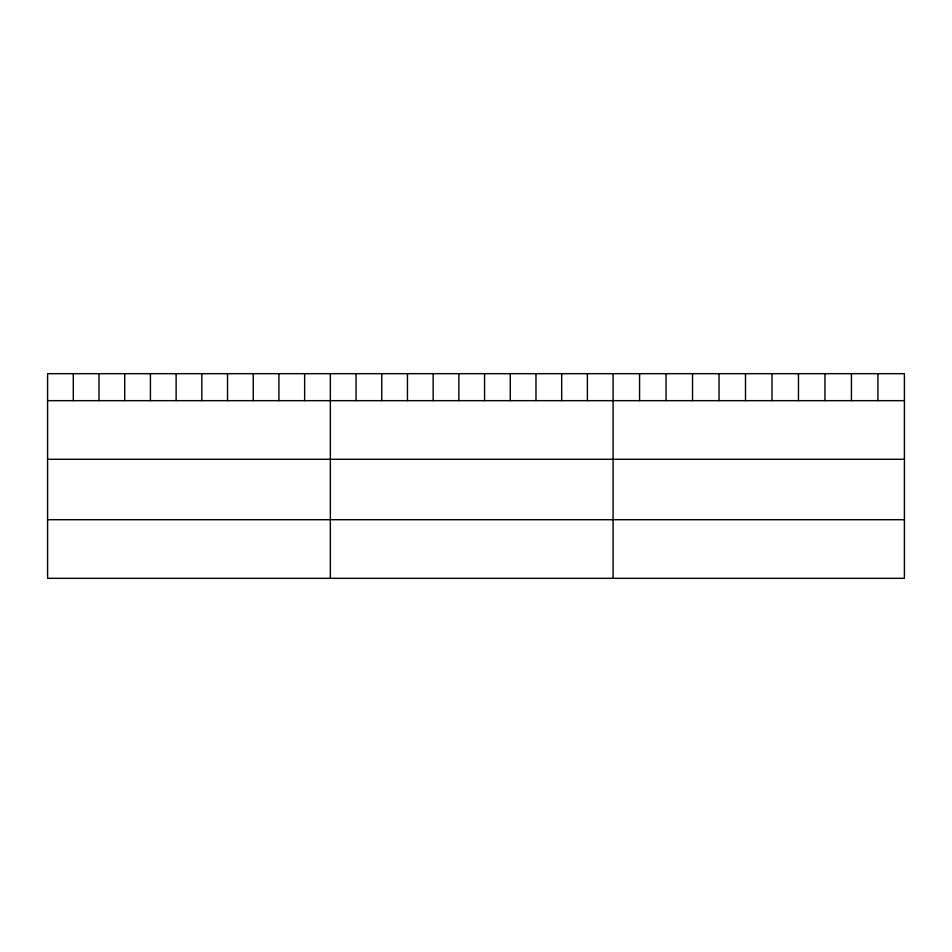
<?xml version="1.0" encoding="UTF-8"?>
<svg xmlns="http://www.w3.org/2000/svg" width="952" height="952" viewBox="0 0 952 952"><rect width="100%" height="100%" fill="white"/><g stroke="black" fill="none" stroke-linecap="round" stroke-linejoin="round"><path stroke-width="1.43" d="M904.4 400.661L904.4 578.328L47.6 578.328L47.6 373.672L904.4 373.672L904.4 400.661L47.6 400.661M47.6 459.292L904.4 459.292M47.6 519.697L904.4 519.697M877.923 373.672L877.923 400.661M851.433 373.672L851.433 400.661M824.956 373.672L824.956 400.661M798.466 373.672L798.466 400.661M771.989 373.672L771.989 400.661M745.499 373.672L745.499 400.661M719.022 373.672L719.022 400.661M692.532 373.672L692.532 400.661M666.055 373.672L666.055 400.661M639.566 373.672L639.566 400.661M613.088 373.672L613.088 578.328M587.384 373.672L587.384 400.661M561.68 373.672L561.68 400.661M535.976 373.672L535.976 400.661M510.272 373.672L510.272 400.661M484.568 373.672L484.568 400.661M458.864 373.672L458.864 400.661M433.16 373.672L433.16 400.661M407.456 373.672L407.456 400.661M381.752 373.672L381.752 400.661M356.048 373.672L356.048 400.661M330.344 373.672L330.344 578.328M304.64 373.672L304.64 400.661M278.936 373.672L278.936 400.661M253.232 373.672L253.232 400.661M227.528 373.672L227.528 400.661M201.824 373.672L201.824 400.661M176.12 373.672L176.12 400.661M150.416 373.672L150.416 400.661M124.712 373.672L124.712 400.661M99.008 373.672L99.008 400.661M73.304 373.672L73.304 400.661"/></g></svg>
